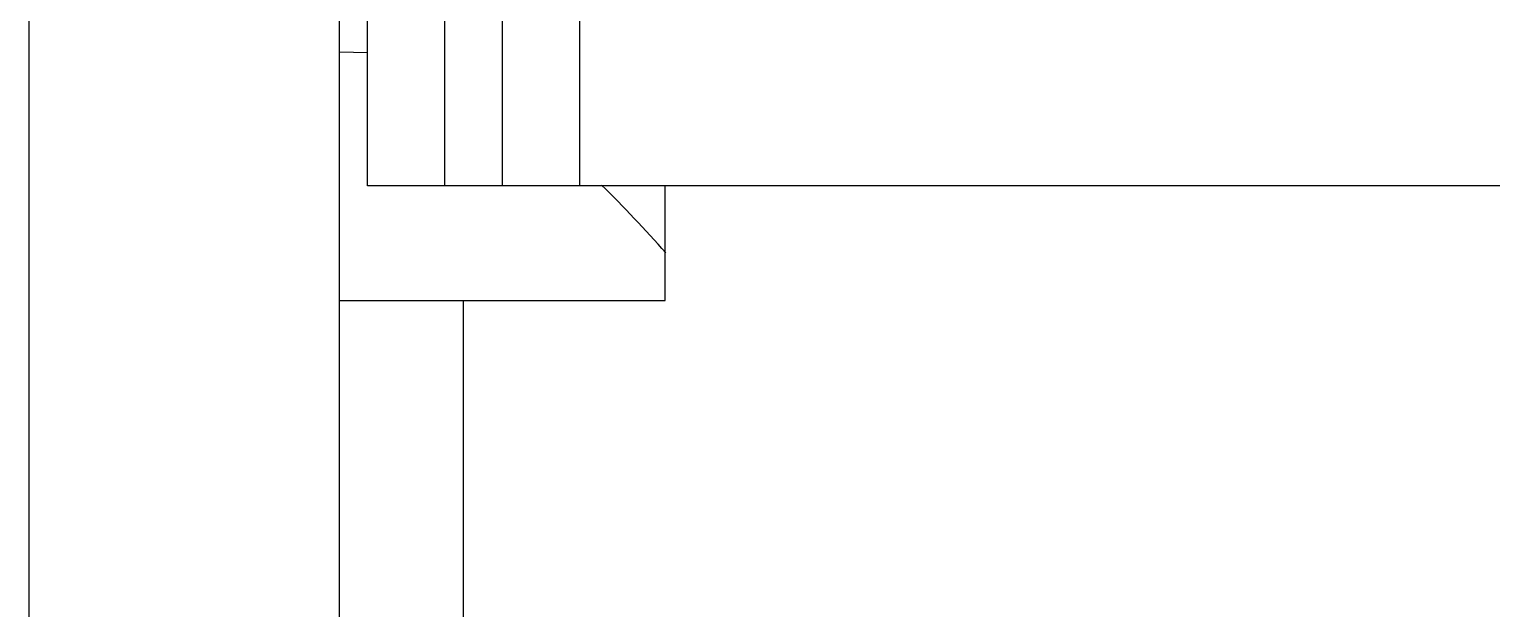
# Paper-space layout '2 DOOR PANEL LAYOUT - A1 Sheet' of a CAD drawing. Extents: x 50 to 825, y 22 to 486.
# Drawn here: x 436.842 to 438.07, y 322.807 to 323.293 of the extents above; entities that cross this region are included whole.
import ezdxf

# ---------------------------------------------------------------- set-up
doc = ezdxf.new("R2010")
doc.units = 0
doc.layers.add('N-EQPM', color=3, linetype='Continuous', lineweight=25)

psp = doc.layouts.new('2 DOOR PANEL LAYOUT - A1 Sheet')

# ---------------------------------------------------------------- linework, layer by layer
at = {"layer": 'N-EQPM', "linetype": 'Continuous'}
for p, q in [((436.8423, 319.4212), (436.8423, 327.2298)), ((437.1026, 319.4212), (437.1026, 327.2298)), ((437.2393, 326.1106), (437.2393, 323.1615)), ((437.3044, 323.1615), (437.3044, 326.1106)), ((437.1911, 323.1615), (437.1911, 323.9911)), ((437.1261, 323.1615), (437.1261, 323.932)), ((437.1026, 323.274), (437.1261, 323.2735)), ((438.4041, 323.1615), (437.1261, 323.1615)), ((437.3759, 323.0652), (437.3759, 323.1615)), ((437.1026, 323.0652), (437.3759, 323.0652)), ((437.2067, 319.4212), (437.2067, 323.0652))]:
    psp.add_line(p, q, dxfattribs=at)
psp.add_arc((436.4519, 322.2844), 1.2364, 41.5996, 45.2278, dxfattribs=at)

doc.saveas('drawing.dxf')
